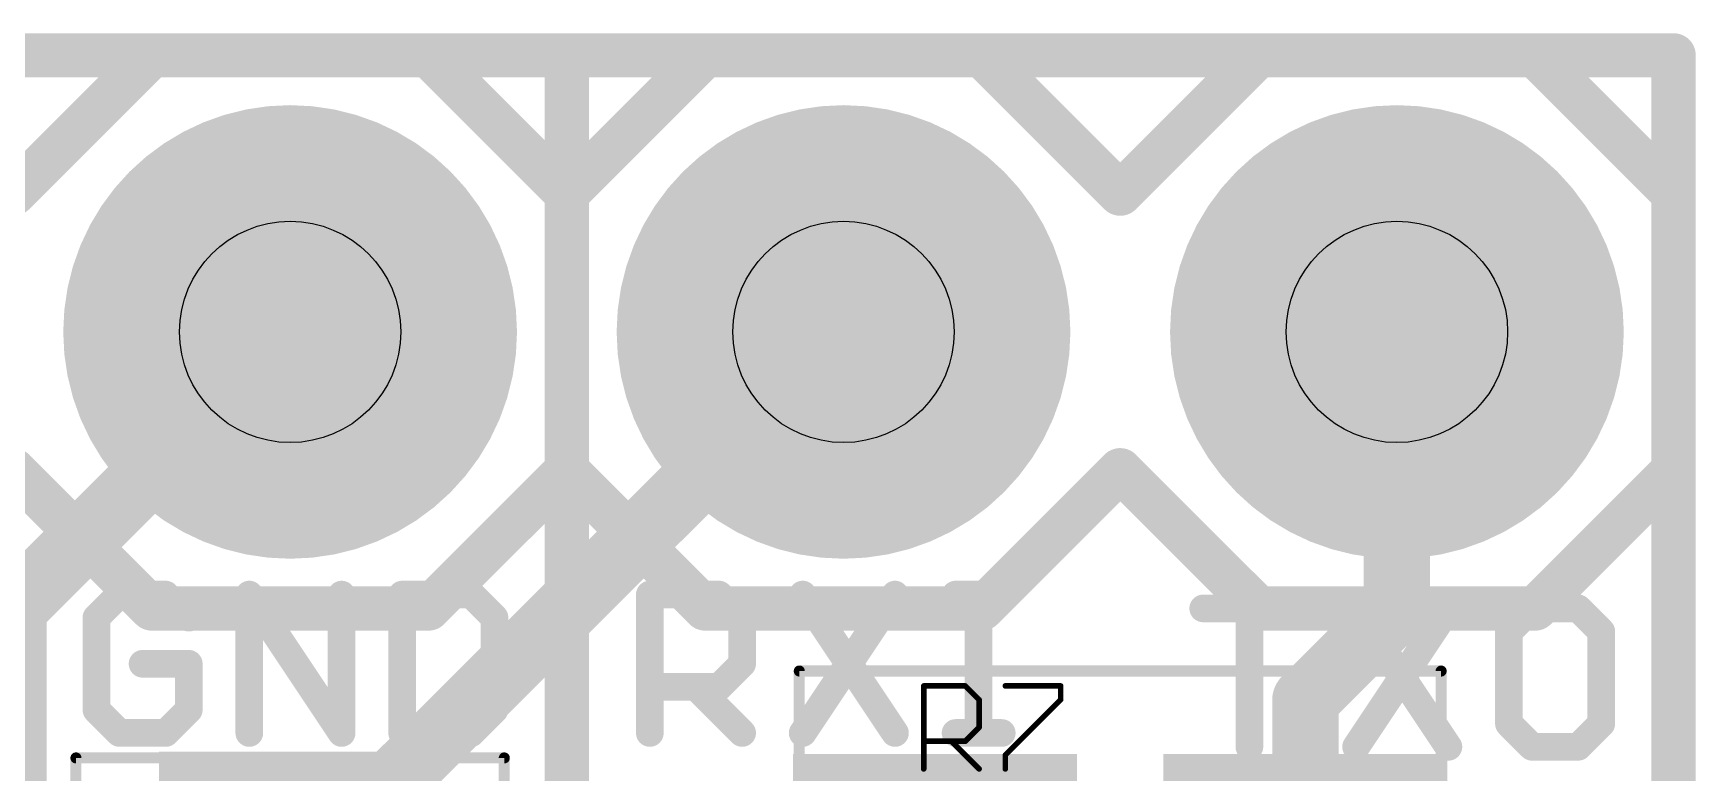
# Model space of a CAD drawing. Extents: x 0 to 108, y -11 to 13.
# Drawn here: x 7.71 to 15.34, y 9.41 to 12.8 of the extents above; entities that cross this region are included whole.
import ezdxf

# ---------------------------------------------------------------- set-up
doc = ezdxf.new("R2010")
doc.units = 0
for name, color, linetype in [('1', 12, 'CONTINUOUS'), ('17', 110, 'CONTINUOUS'), ('20', 53, 'CONTINUOUS'), ('21', 41, 'CONTINUOUS'), ('22', 40, 'CONTINUOUS'), ('25', 253, 'CONTINUOUS'), ('29', 253, 'CONTINUOUS'), ('30', 253, 'CONTINUOUS'), ('39', 12, 'CONTINUOUS'), ('44', 253, 'CONTINUOUS'), ('52', 253, 'CONTINUOUS')]:
    doc.layers.add(name, color=color, linetype=linetype)

# ---------------------------------------------------------------- blocks, each defined once
blk = doc.blocks.new('RECT')
blk.add_solid([(-0.5, -0.5), (0.5, -0.5), (-0.5, 0.5), (0.5, 0.5)])
blk = doc.blocks.new('ROUNDP')
at = {"const_width": 0.5}
blk.add_lwpolyline([(0, -0.25, 1), (0, 0.25, 1), (0, -0.25)], format="xyb", dxfattribs=at)

msp = doc.modelspace()

# ---------------------------------------------------------------- linework, layer by layer
at = {"layer": '1', "const_width": 0.3048}
for points in [[(7.62, 10.16), (8.89, 11.43)], [(8.89, 8.89), (11.43, 11.43)], [(13.97, 11.43), (13.97, 10.16)], [(7.62, 3.849), (7.62, 10.16)], [(13.97, 10.16), (13.55, 9.74)], [(13.55, 9.74), (13.55, 8.89)]]:
    msp.add_lwpolyline(points, dxfattribs=at)
at = {"layer": '1', "const_width": 0.1524}
for points in [[(8.9439, 11.3761, 1), (8.8361, 11.4839)], [(11.4839, 11.3761, 1), (11.3761, 11.4839)], [(14.0462, 11.43, 1), (13.8938, 11.43)], [(7.6962, 10.16, 1), (7.5438, 10.16)], [(14.0239, 10.1061, 1), (13.9161, 10.2139)], [(7.5661, 10.2139, 1), (7.6739, 10.1061)], [(13.8938, 10.16, 1), (14.0462, 10.16)], [(13.6262, 9.74, 1), (13.4738, 9.74)], [(13.4961, 9.7939, 1), (13.6039, 9.6861)]]:
    msp.add_lwpolyline(points, format="xyb", dxfattribs=at)
at = {"layer": '20', "const_width": 0.2032}
for points in [[(15.24, 12.7), (0, 12.7)], [(15.24, 0), (15.24, 12.7)]]:
    msp.add_lwpolyline(points, dxfattribs=at)
at = {"layer": '20', "const_width": 0.1016}
for points in [[(15.2908, 12.7, 1), (15.1892, 12.7)], [(15.24, 12.6492, 1), (15.24, 12.7508)]]:
    msp.add_lwpolyline(points, format="xyb", dxfattribs=at)
at = {"layer": '21'}
for points, const_width in [([(10.16, 12.7), (10.16, 8.89)], 0.2032), ([(8.1069, 10.224), (8.001, 10.1181)], 0.127), ([(8.3188, 10.224), (8.1069, 10.224)], 0.127), ([(8.4247, 10.1181), (8.3188, 10.224)], 0.127), ([(8.7026, 9.5885), (8.7026, 10.224)], 0.127), ([(8.7026, 10.224), (9.1263, 9.5885)], 0.127), ([(9.1263, 9.5885), (9.1263, 10.224)], 0.127), ([(9.4043, 10.224), (9.4043, 9.5885)], 0.127), ([(9.722, 10.224), (9.4043, 10.224)], 0.127), ([(9.828, 10.1181), (9.722, 10.224)], 0.127), ([(10.541, 9.5885), (10.541, 10.224)], 0.127), ([(10.541, 10.224), (10.8588, 10.224)], 0.127), ([(10.8588, 10.224), (10.9647, 10.1181)], 0.127), ([(11.2426, 10.224), (11.6663, 9.5885)], 0.127), ([(11.6663, 10.224), (11.2426, 9.5885)], 0.127), ([(11.9443, 10.224), (12.1561, 10.224)], 0.127), ([(12.0502, 9.5885), (12.0502, 10.224)], 0.127), ([(8.001, 10.1181), (8.001, 9.6944)], 0.127), ([(9.828, 9.6944), (9.828, 10.1181)], 0.127), ([(10.9647, 10.1181), (10.9647, 9.9063)], 0.127), ([(13.081, 10.1605), (13.5047, 10.1605)], 0.127), ([(13.2928, 9.525), (13.2928, 10.1605)], 0.127), ([(13.7826, 10.1605), (14.2063, 9.525)], 0.127), ([(14.2063, 10.1605), (13.7826, 9.525)], 0.127), ([(14.5902, 10.1605), (14.4843, 10.0546)], 0.127), ([(14.802, 10.1605), (14.5902, 10.1605)], 0.127), ([(14.908, 10.0546), (14.802, 10.1605)], 0.127), ([(14.4843, 10.0546), (14.4843, 9.6309)], 0.127), ([(14.908, 9.6309), (14.908, 10.0546)], 0.127), ([(8.4247, 9.9063), (8.2128, 9.9063)], 0.127), ([(8.4247, 9.6944), (8.4247, 9.9063)], 0.127), ([(10.9647, 9.9063), (10.8588, 9.8003)], 0.127), ([(10.8588, 9.8003), (10.541, 9.8003)], 0.127), ([(10.7528, 9.8003), (10.9647, 9.5885)], 0.127), ([(8.001, 9.6944), (8.1069, 9.5885)], 0.127), ([(8.3188, 9.5885), (8.4247, 9.6944)], 0.127), ([(9.722, 9.5885), (9.828, 9.6944)], 0.127), ([(14.4843, 9.6309), (14.5902, 9.525)], 0.127), ([(14.802, 9.525), (14.908, 9.6309)], 0.127), ([(8.1069, 9.5885), (8.3188, 9.5885)], 0.127), ([(9.4043, 9.5885), (9.722, 9.5885)], 0.127), ([(11.9443, 9.5885), (12.1561, 9.5885)], 0.127), ([(14.5902, 9.525), (14.802, 9.525)], 0.127)]:
    msp.add_lwpolyline(points, dxfattribs=dict(at, const_width=const_width))
for points, const_width in [([(10.2108, 12.7, 1), (10.1092, 12.7)], 0.1016), ([(8.1069, 10.2558, 1), (8.1069, 10.1923)], 0.0635), ([(8.1294, 10.2016, 1), (8.0845, 10.2465)], 0.0635), ([(8.3412, 10.2465, 1), (8.2963, 10.2016)], 0.0635), ([(8.3188, 10.1923, 1), (8.3188, 10.2558)], 0.0635), ([(8.7291, 10.2417, 1), (8.6762, 10.2064)], 0.0635), ([(8.7344, 10.224, 1), (8.6709, 10.224)], 0.0635), ([(9.1581, 10.224, 1), (9.0946, 10.224)], 0.0635), ([(9.4043, 10.2558, 1), (9.4043, 10.1923)], 0.0635), ([(9.436, 10.224, 1), (9.3725, 10.224)], 0.0635), ([(9.7445, 10.2465, 1), (9.6996, 10.2016)], 0.0635), ([(9.722, 10.1923, 1), (9.722, 10.2558)], 0.0635), ([(10.5728, 10.224, 1), (10.5092, 10.224)], 0.0635), ([(10.541, 10.2558, 1), (10.541, 10.1923)], 0.0635), ([(10.8812, 10.2465, 1), (10.8363, 10.2016)], 0.0635), ([(10.8588, 10.1923, 1), (10.8588, 10.2558)], 0.0635), ([(11.2691, 10.2417, 1), (11.2162, 10.2064)], 0.0635), ([(11.6927, 10.2064, 1), (11.6399, 10.2417)], 0.0635), ([(11.9443, 10.2558, 1), (11.9443, 10.1923)], 0.0635), ([(12.0819, 10.224, 1), (12.0184, 10.224)], 0.0635), ([(12.1561, 10.1923, 1), (12.1561, 10.2558)], 0.0635), ([(8.0328, 10.1181, 1), (7.9693, 10.1181)], 0.0635), ([(7.9785, 10.1406, 1), (8.0235, 10.0957)], 0.0635), ([(8.4022, 10.0957, 1), (8.4471, 10.1406)], 0.0635), ([(9.8597, 10.1181, 1), (9.7962, 10.1181)], 0.0635), ([(9.8055, 10.0957, 1), (9.8504, 10.1406)], 0.0635), ([(10.9964, 10.1181, 1), (10.9329, 10.1181)], 0.0635), ([(10.9422, 10.0957, 1), (10.9871, 10.1406)], 0.0635), ([(13.081, 10.1923, 1), (13.081, 10.1288)], 0.0635), ([(13.3246, 10.1605, 1), (13.2611, 10.1605)], 0.0635), ([(13.5047, 10.1288, 1), (13.5047, 10.1923)], 0.0635), ([(13.8091, 10.1782, 1), (13.7562, 10.1429)], 0.0635), ([(14.2327, 10.1429, 1), (14.1799, 10.1782)], 0.0635), ([(14.5902, 10.1923, 1), (14.5902, 10.1288)], 0.0635), ([(14.6126, 10.1381, 1), (14.5677, 10.183)], 0.0635), ([(14.8245, 10.183, 1), (14.7796, 10.1381)], 0.0635), ([(14.802, 10.1288, 1), (14.802, 10.1923)], 0.0635), ([(14.516, 10.0546, 1), (14.4525, 10.0546)], 0.0635), ([(14.4618, 10.0771, 1), (14.5067, 10.0322)], 0.0635), ([(14.9397, 10.0546, 1), (14.8762, 10.0546)], 0.0635), ([(14.8855, 10.0322, 1), (14.9304, 10.0771)], 0.0635), ([(8.2128, 9.938, 1), (8.2128, 9.8745)], 0.0635), ([(8.4564, 9.9063, 1), (8.3929, 9.9063)], 0.0635), ([(8.4247, 9.8745, 1), (8.4247, 9.938)], 0.0635), ([(10.9329, 9.9063, 1), (10.9964, 9.9063)], 0.0635), ([(10.9871, 9.8838, 1), (10.9422, 9.9287)], 0.0635), ([(10.541, 9.8321, 1), (10.541, 9.7686)], 0.0635), ([(10.7753, 9.8228, 1), (10.7304, 9.7779)], 0.0635), ([(10.8363, 9.8228, 1), (10.8812, 9.7779)], 0.0635), ([(10.8588, 9.7686, 1), (10.8588, 9.8321)], 0.0635), ([(8.0235, 9.7169, 1), (7.9785, 9.672)], 0.0635), ([(7.9693, 9.6944, 1), (8.0328, 9.6944)], 0.0635), ([(8.3929, 9.6944, 1), (8.4564, 9.6944)], 0.0635), ([(8.4471, 9.672, 1), (8.4022, 9.7169)], 0.0635), ([(9.7962, 9.6944, 1), (9.8597, 9.6944)], 0.0635), ([(9.8504, 9.672, 1), (9.8055, 9.7169)], 0.0635), ([(14.5067, 9.6534, 1), (14.4618, 9.6085)], 0.0635), ([(14.9304, 9.6085, 1), (14.8855, 9.6534)], 0.0635), ([(8.1069, 9.6203, 1), (8.1069, 9.5567)], 0.0635), ([(8.0845, 9.566, 1), (8.1294, 9.611)], 0.0635), ([(8.2963, 9.611, 1), (8.3412, 9.566)], 0.0635), ([(8.3188, 9.5567, 1), (8.3188, 9.6203)], 0.0635), ([(8.6709, 9.5885, 1), (8.7344, 9.5885)], 0.0635), ([(9.0946, 9.5885, 1), (9.1581, 9.5885)], 0.0635), ([(9.0999, 9.5709, 1), (9.1527, 9.6061)], 0.0635), ([(9.4043, 9.6203, 1), (9.4043, 9.5567)], 0.0635), ([(9.3725, 9.5885, 1), (9.436, 9.5885)], 0.0635), ([(9.6996, 9.611, 1), (9.7445, 9.566)], 0.0635), ([(9.722, 9.5567, 1), (9.722, 9.6203)], 0.0635), ([(10.5092, 9.5885, 1), (10.5728, 9.5885)], 0.0635), ([(10.9422, 9.566, 1), (10.9871, 9.611)], 0.0635), ([(11.2162, 9.6061, 1), (11.2691, 9.5709)], 0.0635), ([(11.6399, 9.5709, 1), (11.6927, 9.6061)], 0.0635), ([(11.9443, 9.6203, 1), (11.9443, 9.5567)], 0.0635), ([(12.0184, 9.5885, 1), (12.0819, 9.5885)], 0.0635), ([(12.1561, 9.5567, 1), (12.1561, 9.6203)], 0.0635), ([(14.4525, 9.6309, 1), (14.516, 9.6309)], 0.0635), ([(14.8762, 9.6309, 1), (14.9397, 9.6309)], 0.0635), ([(13.2611, 9.525, 1), (13.3246, 9.525)], 0.0635), ([(13.7562, 9.5426, 1), (13.8091, 9.5074)], 0.0635), ([(14.1799, 9.5074, 1), (14.2327, 9.5426)], 0.0635), ([(14.5902, 9.5568, 1), (14.5902, 9.4932)], 0.0635), ([(14.5677, 9.5025, 1), (14.6126, 9.5475)], 0.0635), ([(14.7796, 9.5475, 1), (14.8245, 9.5025)], 0.0635), ([(14.802, 9.4932, 1), (14.802, 9.5568)], 0.0635)]:
    msp.add_lwpolyline(points, format="xyb", dxfattribs=dict(at, const_width=const_width))
at = {"layer": '22', "const_width": 0.2032}
for points in [[(7.62, 12.065), (6.985, 12.7)], [(7.62, 12.065), (8.255, 12.7)], [(9.525, 12.7), (8.255, 12.7)], [(10.16, 12.065), (9.525, 12.7)], [(10.795, 12.7), (10.16, 12.065)], [(12.065, 12.7), (10.795, 12.7)], [(12.7, 12.065), (12.065, 12.7)], [(13.335, 12.7), (12.7, 12.065)], [(14.605, 12.7), (13.335, 12.7)], [(15.24, 12.065), (14.605, 12.7)], [(15.24, 10.795), (15.24, 12.065)], [(6.985, 10.16), (7.62, 10.795)], [(8.255, 10.16), (7.62, 10.795)], [(9.525, 10.16), (10.16, 10.795)], [(10.16, 10.795), (10.795, 10.16)], [(12.065, 10.16), (12.7, 10.795)], [(12.7, 10.795), (13.335, 10.16)], [(14.605, 10.16), (15.24, 10.795)], [(8.255, 10.16), (9.525, 10.16)], [(10.795, 10.16), (12.065, 10.16)], [(13.335, 10.16), (14.605, 10.16)]]:
    msp.add_lwpolyline(points, dxfattribs=at)
at = {"layer": '22', "const_width": 0.1016}
for points in [[(8.255, 12.7508, 1), (8.255, 12.6492)], [(8.2909, 12.6641, 1), (8.2191, 12.7359)], [(9.5609, 12.7359, 1), (9.4891, 12.6641)], [(9.525, 12.6492, 1), (9.525, 12.7508)], [(10.795, 12.7508, 1), (10.795, 12.6492)], [(10.8309, 12.6641, 1), (10.7591, 12.7359)], [(12.1009, 12.7359, 1), (12.0291, 12.6641)], [(12.065, 12.6492, 1), (12.065, 12.7508)], [(13.335, 12.7508, 1), (13.335, 12.6492)], [(13.3709, 12.6641, 1), (13.2991, 12.7359)], [(14.6409, 12.7359, 1), (14.5691, 12.6641)], [(14.605, 12.6492, 1), (14.605, 12.7508)], [(7.5841, 12.0291, 1), (7.6559, 12.1009)], [(10.1241, 12.1009, 1), (10.1959, 12.0291)], [(10.1241, 12.0291, 1), (10.1959, 12.1009)], [(12.6641, 12.1009, 1), (12.7359, 12.0291)], [(12.6641, 12.0291, 1), (12.7359, 12.1009)], [(15.2908, 12.065, 1), (15.1892, 12.065)], [(15.2041, 12.0291, 1), (15.2759, 12.1009)], [(7.6559, 10.7591, 1), (7.5841, 10.8309)], [(10.1959, 10.8309, 1), (10.1241, 10.7591)], [(10.1959, 10.7591, 1), (10.1241, 10.8309)], [(12.7359, 10.8309, 1), (12.6641, 10.7591)], [(12.7359, 10.7591, 1), (12.6641, 10.8309)], [(15.1892, 10.795, 1), (15.2908, 10.795)], [(15.2759, 10.7591, 1), (15.2041, 10.8309)], [(8.255, 10.2108, 1), (8.255, 10.1092)], [(8.2191, 10.1241, 1), (8.2909, 10.1959)], [(9.4891, 10.1959, 1), (9.5609, 10.1241)], [(9.525, 10.1092, 1), (9.525, 10.2108)], [(10.795, 10.2108, 1), (10.795, 10.1092)], [(10.7591, 10.1241, 1), (10.8309, 10.1959)], [(12.0291, 10.1959, 1), (12.1009, 10.1241)], [(12.065, 10.1092, 1), (12.065, 10.2108)], [(13.335, 10.2108, 1), (13.335, 10.1092)], [(13.2991, 10.1241, 1), (13.3709, 10.1959)], [(14.5691, 10.1959, 1), (14.6409, 10.1241)], [(14.605, 10.1092, 1), (14.605, 10.2108)]]:
    msp.add_lwpolyline(points, format="xyb", dxfattribs=at)
at = {"layer": '25', "const_width": 0.0254}
for points in [[(11.7983, 9.4234), (11.7983, 9.8047)], [(11.7983, 9.8047), (11.989, 9.8047)], [(11.989, 9.8047), (12.0525, 9.7412)], [(12.1725, 9.8047), (12.4267, 9.8047)], [(12.4267, 9.8047), (12.4267, 9.7412)], [(12.0525, 9.7412), (12.0525, 9.6141)], [(12.4267, 9.7412), (12.1725, 9.487)], [(12.0525, 9.6141), (11.989, 9.5505)], [(11.989, 9.5505), (11.7983, 9.5505)], [(11.9254, 9.5505), (12.0525, 9.4234)], [(12.1725, 9.487), (12.1725, 9.4234)]]:
    msp.add_lwpolyline(points, dxfattribs=at)
at = {"layer": '25', "const_width": 0.0127}
for points in [[(11.8047, 9.8047, 1), (11.792, 9.8047)], [(11.7983, 9.8111, 1), (11.7983, 9.7984)], [(11.9935, 9.8092, 1), (11.9845, 9.8002)], [(11.989, 9.7984, 1), (11.989, 9.8111)], [(12.1725, 9.8111, 1), (12.1725, 9.7984)], [(12.4331, 9.8047, 1), (12.4204, 9.8047)], [(12.4267, 9.7984, 1), (12.4267, 9.8111)], [(12.0589, 9.7412, 1), (12.0462, 9.7412)], [(12.048, 9.7367, 1), (12.057, 9.7457)], [(12.4204, 9.7412, 1), (12.4331, 9.7412)], [(12.4312, 9.7367, 1), (12.4222, 9.7457)], [(12.0462, 9.6141, 1), (12.0589, 9.6141)], [(12.057, 9.6096, 1), (12.048, 9.6186)], [(11.7983, 9.5569, 1), (11.7983, 9.5442)], [(11.9299, 9.555, 1), (11.9209, 9.546)], [(11.9845, 9.555, 1), (11.9935, 9.546)], [(11.989, 9.5442, 1), (11.989, 9.5569)], [(12.168, 9.4914, 1), (12.177, 9.4825)], [(12.1789, 9.487, 1), (12.1662, 9.487)], [(11.792, 9.4234, 1), (11.8047, 9.4234)], [(12.048, 9.4189, 1), (12.057, 9.4279)], [(12.1662, 9.4234, 1), (12.1789, 9.4234)]]:
    msp.add_lwpolyline(points, format="xyb", dxfattribs=at)
at = {"layer": '39', "const_width": 0.0508}
for points in [[(11.227, 9.873), (14.173, 9.873)], [(11.227, 7.907), (11.227, 9.873)], [(14.173, 9.873), (14.173, 7.907)], [(7.907, 6.528), (7.907, 9.474)], [(7.907, 9.474), (9.873, 9.474)], [(9.873, 9.474), (9.873, 6.528)]]:
    msp.add_lwpolyline(points, dxfattribs=at)
at = {"layer": '39', "const_width": 0.0254}
for points in [[(11.227, 9.8857, 1), (11.227, 9.8603)], [(11.2397, 9.873, 1), (11.2143, 9.873)], [(14.1857, 9.873, 1), (14.1603, 9.873)], [(14.173, 9.8603, 1), (14.173, 9.8857)], [(7.9197, 9.474, 1), (7.8943, 9.474)], [(7.907, 9.4867, 1), (7.907, 9.4613)], [(9.8857, 9.474, 1), (9.8603, 9.474)], [(9.873, 9.4613, 1), (9.873, 9.4867)]]:
    msp.add_lwpolyline(points, format="xyb", dxfattribs=at)
at = {"layer": '44'}
for centre in [(8.89, 11.43), (11.43, 11.43), (13.97, 11.43)]:
    msp.add_circle(centre, 0.508, dxfattribs=at)

# ---------------------------------------------------------------- block references
at = {"layer": '17', "xscale": 1.8796, "yscale": 1.8796, "rotation": 270}
for p in [(8.89, 11.43), (8.89, 11.43), (11.43, 11.43), (11.43, 11.43), (13.97, 11.43), (13.97, 11.43)]:
    msp.add_blockref('ROUNDP', p, dxfattribs=at)
at = {"layer": '29'}
for name, p, xscale, yscale, rotation in [('ROUNDP', (8.89, 11.43), 2.0828, 2.0828, 270), ('ROUNDP', (11.43, 11.43), 2.0828, 2.0828, 270), ('ROUNDP', (13.97, 11.43), 2.0828, 2.0828, 270), ('RECT', (8.89, 8.851), 1.3032, 1.2032, 90)]:
    msp.add_blockref(name, p, dxfattribs=dict(at, xscale=xscale, yscale=yscale, rotation=rotation))
at = {"layer": '29', "xscale": 1.3032, "yscale": 1.2032}
for p in [(11.85, 8.89), (13.55, 8.89)]:
    msp.add_blockref('RECT', p, dxfattribs=at)
at = {"layer": '30', "xscale": 2.0828, "yscale": 2.0828, "rotation": 270}
for p in [(8.89, 11.43), (11.43, 11.43), (13.97, 11.43)]:
    msp.add_blockref('ROUNDP', p, dxfattribs=at)
at = {"layer": '52', "xscale": 0.508, "yscale": 0.508}
for p in [(8.89, 11.43), (11.43, 11.43), (13.97, 11.43)]:
    msp.add_blockref('RECT', p, dxfattribs=at)

doc.saveas('drawing.dxf')
